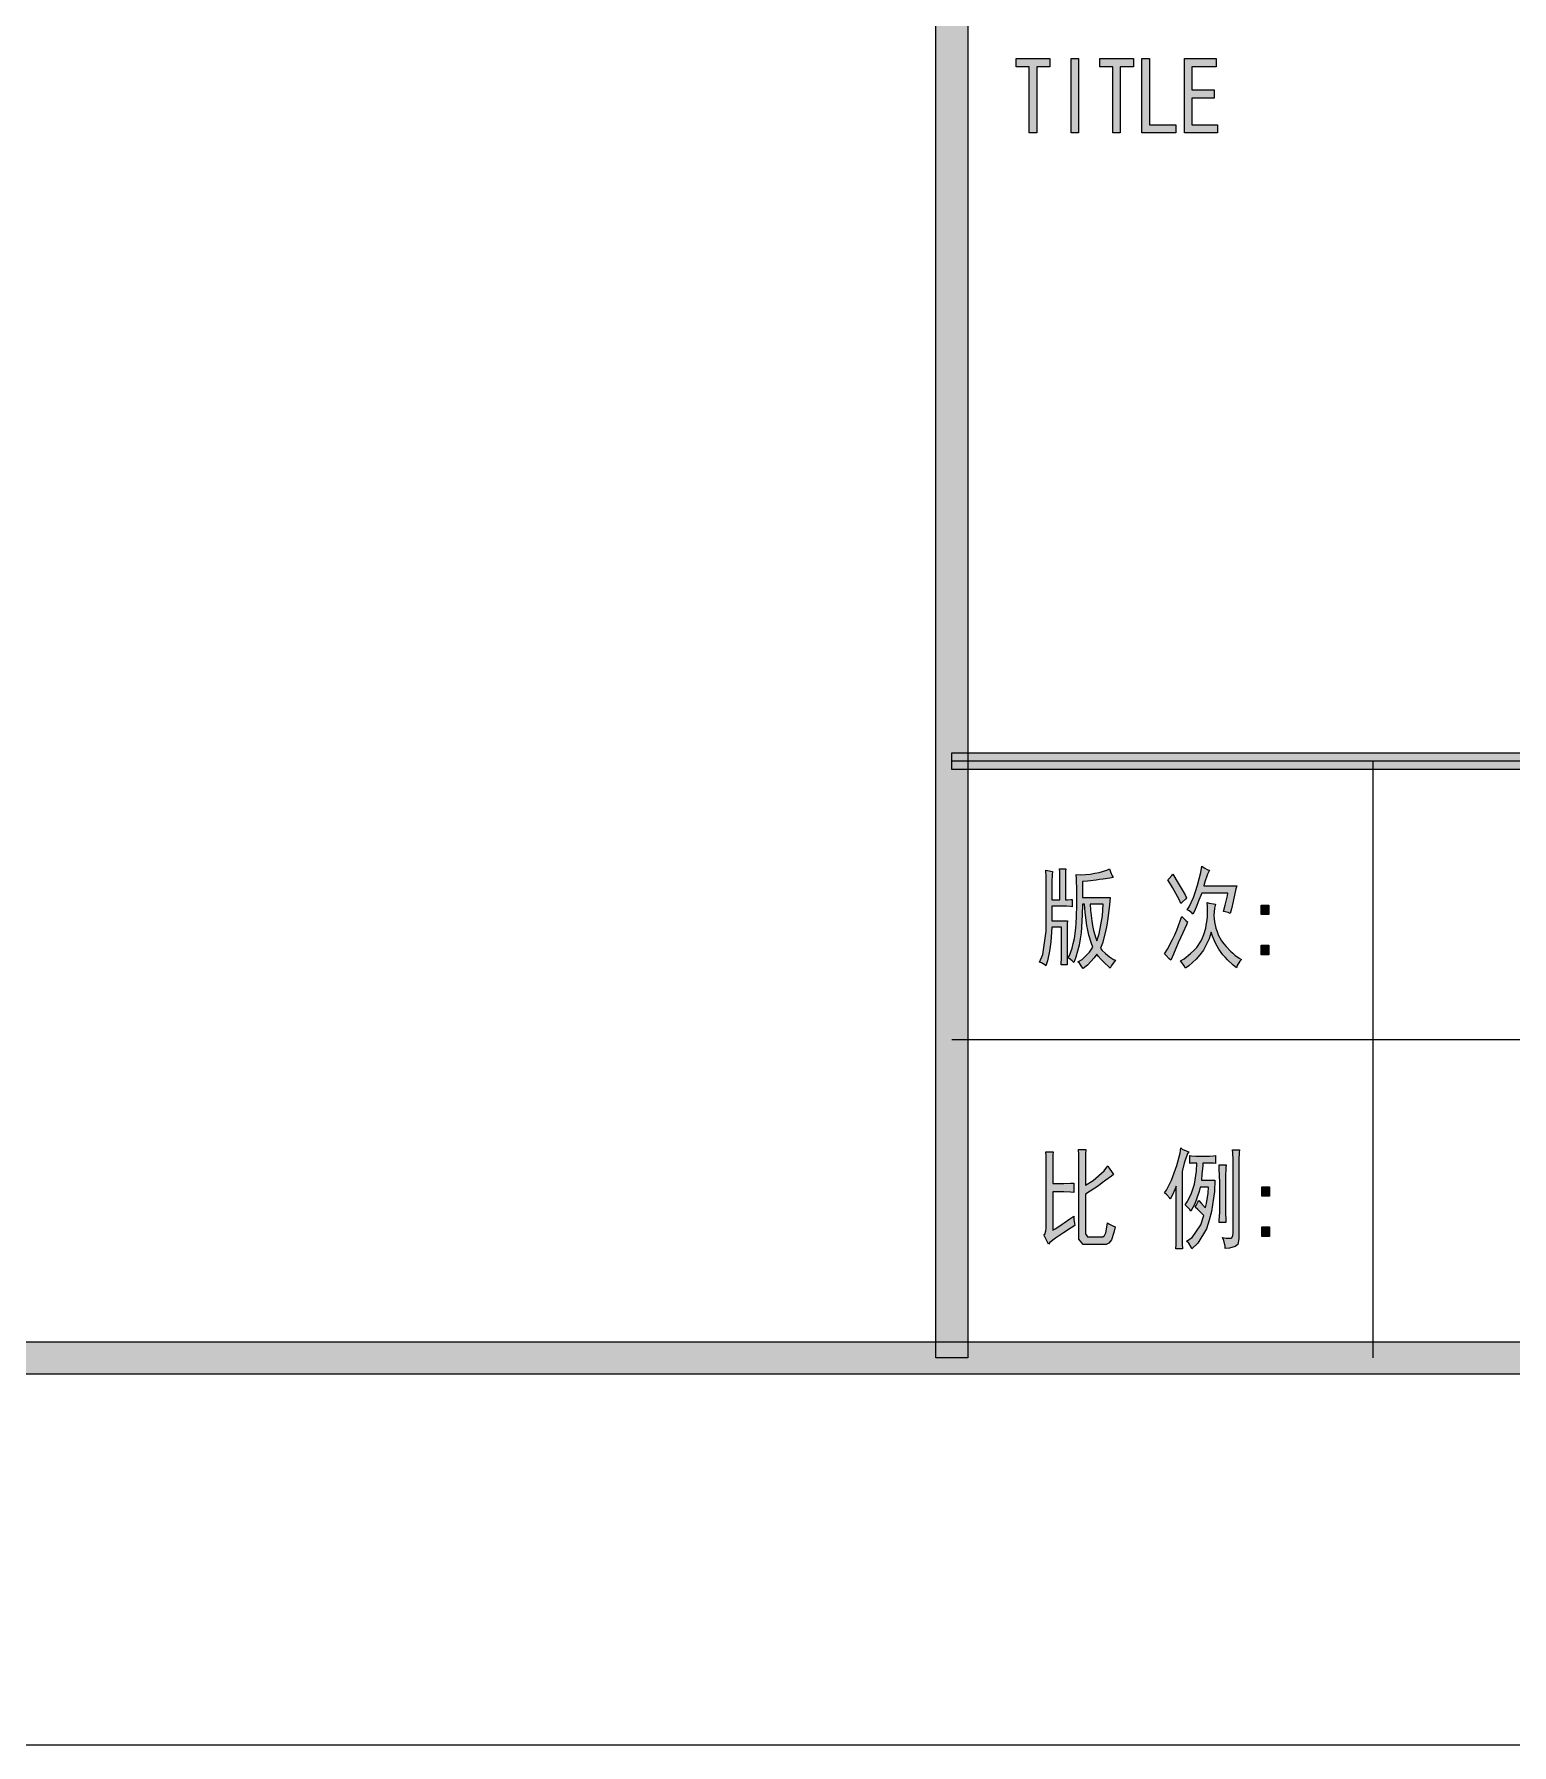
# Model space of a CAD drawing. Header units: millimetres. Extents: x 803 to 707111, y 130 to 2706464.
# Drawn here: x 697060 to 701643, y 2635190 to 2640494 of the extents above; entities that cross this region are included whole.
import ezdxf

# ---------------------------------------------------------------- set-up
doc = ezdxf.new("R2010")
doc.units = ezdxf.units.MM

msp = doc.modelspace()

# ---------------------------------------------------------------- hatches: boundary and pattern name
h = msp.add_hatch(color=0)
h.dxf.hatch_style = 2
h.paths.add_polyline_path([(699956.1, 2636390), (699856.1, 2636390), (699856.1, 2705263.6), (699956.1, 2705263.6)])
h = msp.add_hatch(color=0)
h.dxf.hatch_style = 2
h.paths.add_polyline_path([(700209.9, 2640393.2), (700169.5, 2640393.2), (700169.5, 2640188), (700145.9, 2640188), (700145.9, 2640393.2), (700105.5, 2640393.2), (700105.5, 2640418.9), (700209.9, 2640418.9)])
h = msp.add_hatch(color=0)
h.dxf.hatch_style = 2
h.paths.add_polyline_path([(700299.2, 2640188), (700276, 2640188), (700276, 2640418.9), (700299.2, 2640418.9)])
h = msp.add_hatch(color=0)
h.dxf.hatch_style = 2
h.paths.add_polyline_path([(700469.2, 2640393.2), (700428.8, 2640393.2), (700428.8, 2640188), (700405.6, 2640188), (700405.6, 2640393.2), (700364.8, 2640393.2), (700364.8, 2640418.9), (700469.2, 2640418.9)])
h = msp.add_hatch(color=0)
h.dxf.hatch_style = 2
h.paths.add_polyline_path([(700601, 2640188), (700495.8, 2640188), (700495.8, 2640418.9), (700519, 2640418.9), (700519, 2640213.7), (700601, 2640213.7)])
h = msp.add_hatch(color=0)
h.dxf.hatch_style = 2
h.paths.add_polyline_path([(700730.6, 2640188), (700627.6, 2640188), (700627.6, 2640418.9), (700725.9, 2640418.9), (700725.9, 2640393.2), (700650.8, 2640393.2), (700650.8, 2640321.9), (700719.9, 2640321.9), (700719.9, 2640296.2), (700650.8, 2640296.2), (700650.8, 2640213.7), (700730.6, 2640213.7)])
h = msp.add_hatch(color=0)
h.dxf.hatch_style = 2
h.paths.add_polyline_path([(699906.3, 2638214.7), (699906.3, 2638266.2), (705910.7, 2638266.2), (705910.7, 2638214.7)])
h = msp.add_hatch(color=0)
h.dxf.hatch_style = 2
h.paths.add_polyline_path([(700218, 2637898.3), (700217.2, 2637887.1), (700215.9, 2637866.9), (700215.9, 2637857.5), (700215.9, 2637810.2), (700241.2, 2637810.2), (700241.2, 2637873.8), (700241.2, 2637881.1), (700240.8, 2637897.4), (700240.3, 2637906.4), (700259.7, 2637906.4), (700259.2, 2637898.7), (700258.8, 2637882.4), (700258.8, 2637873.8), (700258.8, 2637810.2), (700264.8, 2637810.2), (700275.1, 2637811.1), (700279.8, 2637811.5), (700279.8, 2637788.8), (700274.3, 2637789.2), (700262.7, 2637790.1), (700256.7, 2637790.1), (700215.9, 2637790.1), (700215.9, 2637745.4), (700264.8, 2637745.4), (700264.4, 2637736), (700263.5, 2637709.8), (700263.5, 2637692.6), (700263.5, 2637608.9), (700245.5, 2637608.9), (700245.9, 2637632.5), (700246.3, 2637690.5), (700246.3, 2637725.2), (700215.9, 2637725.2), (700215.4, 2637709.8), (700212.9, 2637679.7), (700211.1, 2637665.1), (700209, 2637650.5), (700202.6, 2637620.5), (700197.8, 2637605), (700194.4, 2637608.5), (700184.5, 2637614.5), (700178.5, 2637617), (700188.8, 2637640.7), (700198.7, 2637712.8), (700198.7, 2637761.7), (700198.7, 2637811.1), (700198.3, 2637881.1), (700197.8, 2637902.1), (700203, 2637900.8), (700212.9, 2637898.7)])
h = msp.add_hatch(color=0)
h.paths.add_polyline_path([(700395.3, 2637906.4), (700397.9, 2637897.4), (700403.5, 2637884.1), (700406.5, 2637879.4), (700396.6, 2637877.7), (700375.6, 2637874.6), (700364.4, 2637872.9), (700353.7, 2637871.2), (700327.1, 2637868.2), (700311.2, 2637866.9), (700311.2, 2637817.1), (700397.5, 2637817.1), (700395.3, 2637794.8), (700390.2, 2637752.3), (700386.7, 2637731.7), (700383.3, 2637711.5), (700373.4, 2637675.9), (700367, 2637660.4), (700371.7, 2637654.4), (700382.5, 2637643.2), (700388.9, 2637638.1), (700395.3, 2637632.9), (700407.8, 2637625.2), (700413.8, 2637622.6), (700409.5, 2637618.3), (700401.3, 2637606.3), (700397.5, 2637598.2), (700391.9, 2637602.9), (700380.7, 2637613.2), (700375.2, 2637619.2), (700369.6, 2637624.8), (700360.1, 2637635.9), (700355.8, 2637641.5), (700347.7, 2637629.9), (700326.6, 2637607.6), (700313.3, 2637596.9), (700309.9, 2637602), (700301.7, 2637613.2), (700297, 2637618.3), (700310.3, 2637625.2), (700333.5, 2637647.5), (700343.8, 2637663), (700339.1, 2637674.6), (700330.9, 2637700.8), (700327.5, 2637715.8), (700324.5, 2637730), (700319.3, 2637770.3), (700317.2, 2637796.9), (700311.2, 2637796.9), (700310.8, 2637762.2), (700307.3, 2637708.1), (700304.3, 2637688.7), (700301.3, 2637669), (700291, 2637632.5), (700284.1, 2637615.8), (700279, 2637620.9), (700270, 2637627.8), (700265.7, 2637629.1), (700270.8, 2637637.2), (700279.4, 2637660.4), (700282.8, 2637675), (700286.3, 2637690), (700291, 2637721.8), (700291.9, 2637738.5), (700293.1, 2637756.2), (700294, 2637795.2), (700294, 2637817.1), (700294, 2637839.4), (700293.1, 2637875.1), (700291.9, 2637888.8), (700306, 2637888), (700334.8, 2637890.1), (700349.4, 2637892.7), (700363.6, 2637895.3), (700386.7, 2637902.1)])
h.paths.add_polyline_path([(700334.8, 2637796.9), (700336.1, 2637778.5), (700340.4, 2637745.4), (700342.5, 2637730.4), (700346, 2637714.9), (700352.4, 2637691.3), (700355.8, 2637683.2), (700363.1, 2637704.2), (700373, 2637760.9), (700376, 2637796.9)])
h = msp.add_hatch(color=0)
h.dxf.hatch_style = 2
h.paths.add_polyline_path([(700705.7, 2637902.1), (700704, 2637900), (700699.3, 2637889.2), (700696.3, 2637880.7), (700693.3, 2637871.6), (700689, 2637858.3), (700687.3, 2637853.6), (700789.9, 2637853.6), (700787.3, 2637844.2), (700782.6, 2637824.8), (700780.5, 2637815), (700778.7, 2637805.1), (700773.2, 2637781.9), (700769.3, 2637768.2), (700763.7, 2637770.3), (700753.8, 2637772.9), (700749.1, 2637773.8), (700754.3, 2637793.9), (700760.7, 2637822.3), (700762.4, 2637830.4), (700681.3, 2637830.4), (700678.7, 2637824), (700672.7, 2637809), (700669.7, 2637800.8), (700666.2, 2637792.6), (700658.5, 2637775), (700653.8, 2637765.6), (700650.8, 2637769.9), (700641.8, 2637776.3), (700635.8, 2637779.3), (700642.2, 2637788.8), (700655.5, 2637817.5), (700662, 2637836.4), (700668.4, 2637855.8), (700678.7, 2637894.8), (700682.1, 2637914.1), (700689, 2637909.4), (700700.6, 2637903.4)])
h = msp.add_hatch(color=0)
h.dxf.hatch_style = 2
h.paths.add_polyline_path([(700592, 2637890.1), (700608.7, 2637862.2), (700630.2, 2637825.3), (700634.5, 2637815.8), (700630.6, 2637812.4), (700621.6, 2637803.4), (700616.4, 2637798.2), (700611.3, 2637811.1), (700591.1, 2637848), (700575.7, 2637872.5), (700579.9, 2637876.4), (700588.1, 2637885.4)])
h = msp.add_hatch(color=0)
h.dxf.hatch_style = 2
h.paths.add_polyline_path([(700723.8, 2637796.9), (700720.8, 2637784.1), (700718.6, 2637761.3), (700719.9, 2637751.4), (700720.8, 2637741.6), (700725.5, 2637721.8), (700728.9, 2637711.5), (700732.4, 2637701.6), (700743.1, 2637682.7), (700750, 2637673.7), (700757.3, 2637665.1), (700771, 2637650.5), (700777.4, 2637644.5), (700784.3, 2637638.9), (700797.6, 2637629.1), (700804.9, 2637625.2), (700799.3, 2637619.6), (700791.2, 2637606.7), (700788.6, 2637599.4), (700778.7, 2637607.6), (700761.1, 2637623.9), (700753.8, 2637632.1), (700746.5, 2637639.8), (700734.1, 2637657.4), (700728.9, 2637666.4), (700723.8, 2637675.4), (700714.8, 2637697.3), (700710.5, 2637710.2), (700704.5, 2637688.7), (700686.9, 2637653.5), (700675.3, 2637639.8), (700663.7, 2637626.5), (700641.3, 2637605.5), (700630.6, 2637598.2), (700627.2, 2637605), (700619.4, 2637616.2), (700615.2, 2637620.9), (700626.3, 2637627.3), (700646.9, 2637643.2), (700656.4, 2637652.7), (700665.8, 2637662.6), (700679.6, 2637682.7), (700683.9, 2637692.6), (700688.1, 2637702.9), (700693.7, 2637722.2), (700695.4, 2637731.7), (700697.2, 2637741.6), (700698.9, 2637757), (700698.9, 2637763), (700699.3, 2637769), (700698.9, 2637788.8), (700698.4, 2637802.1), (700704.5, 2637799.9), (700717.3, 2637797.4)])
h = msp.add_hatch(color=0)
h.dxf.hatch_style = 2
h.paths.add_polyline_path([(700889.1, 2637764.3), (700865.9, 2637764.3), (700865.9, 2637793.9), (700889.1, 2637793.9)])
h = msp.add_hatch(color=0)
h.dxf.hatch_style = 2
h.paths.add_polyline_path([(700637.5, 2637741.6), (700633.6, 2637732.5), (700622.5, 2637708.1), (700615.2, 2637692.2), (700608.3, 2637676.3), (700593.3, 2637641.5), (700585.1, 2637622.6), (700580.4, 2637627.3), (700570.9, 2637637.2), (700565.8, 2637642.8), (700575.2, 2637657.4), (700591.1, 2637687), (700597.6, 2637701.6), (700604, 2637716.2), (700614.7, 2637744.6), (700619.4, 2637758.7), (700622.9, 2637754.9), (700631.9, 2637746.3)])
h = msp.add_hatch(color=0)
h.dxf.hatch_style = 2
h.paths.add_polyline_path([(700889.1, 2637639.8), (700865.9, 2637639.8), (700865.9, 2637669.9), (700889.1, 2637669.9)])
h = msp.add_hatch(color=0)
h.dxf.hatch_style = 2
h.paths.add_polyline_path([(700220.2, 2637028.8), (700219.7, 2637018.1), (700219.3, 2636991.5), (700219.3, 2636976), (700219.3, 2636930.1), (700243.3, 2636930.1), (700253.2, 2636930.1), (700273.8, 2636931), (700285, 2636931.4), (700285, 2636903), (700273.8, 2636903.9), (700253.2, 2636904.3), (700243.3, 2636904.3), (700219.3, 2636904.3), (700219.3, 2636785.4), (700227, 2636790.1), (700241.6, 2636799.6), (700248.1, 2636803.9), (700254.5, 2636808.2), (700272.1, 2636820.6), (700284.1, 2636828.8), (700285, 2636820.2), (700287.1, 2636806), (700288, 2636800.4), (700276.4, 2636793.1), (700252.4, 2636777.7), (700239.9, 2636769.5), (700227.5, 2636761.4), (700210.3, 2636747.6), (700206, 2636742.5), (700202.6, 2636748.5), (700195.3, 2636762.6), (700191.8, 2636770.8), (700194.4, 2636773.4), (700197.8, 2636784.1), (700198.7, 2636792.3), (700198.7, 2636973.5), (700198.7, 2636989.8), (700198.3, 2637017.2), (700197.8, 2637028.8)])
h = msp.add_hatch(color=0)
h.dxf.hatch_style = 2
h.paths.add_polyline_path([(700321.5, 2637035.7), (700321.1, 2637021.5), (700320.6, 2636994.5), (700320.6, 2636981.6), (700320.6, 2636924.9), (700344.2, 2636939.5), (700379, 2636970), (700390.2, 2636985.5), (700394.5, 2636978.2), (700403.1, 2636964.4), (700407.8, 2636958.4), (700401.3, 2636953.7), (700384.2, 2636940.8), (700372.6, 2636932.2), (700361.4, 2636923.7), (700335.2, 2636906.5), (700320.6, 2636897.9), (700320.6, 2636784.1), (700320.6, 2636774.7), (700326.6, 2636765.2), (700332.6, 2636765.2), (700371.3, 2636765.2), (700374.7, 2636765.2), (700379.9, 2636769.5), (700381.6, 2636773.4), (700383.7, 2636777.2), (700387.2, 2636794.8), (700389.3, 2636808.6), (700393.6, 2636805.2), (700405.2, 2636799.1), (700412.5, 2636796.6), (700409.1, 2636778.1), (700401.3, 2636755.3), (700397.5, 2636750.6), (700393.6, 2636745.9), (700384.6, 2636741.2), (700380.3, 2636741.2), (700326.6, 2636741.2), (700313.3, 2636741.2), (700300, 2636757.9), (700300, 2636774.7), (700300, 2636976), (700300, 2636991.1), (700299.6, 2637020.7), (700299.2, 2637035.7)])
h = msp.add_hatch(color=0)
h.dxf.hatch_style = 2
h.paths.add_polyline_path([(700640.9, 2637028.8), (700637.1, 2637023.3), (700627.2, 2636993.2), (700620.3, 2636967.9), (700620.3, 2636785.4), (700620.3, 2636772.1), (700620.7, 2636742.9), (700621.6, 2636727.4), (700601, 2636727.4), (700601.8, 2636741.6), (700602.3, 2636769.5), (700602.3, 2636782.8), (700602.3, 2636921.9), (700599.3, 2636913.8), (700589.8, 2636893.6), (700583.8, 2636881.6), (700582.1, 2636885), (700572.7, 2636894.9), (700565.8, 2636901.8), (700572.2, 2636909.9), (700587.2, 2636940.8), (700595.4, 2636963.2), (700604, 2636985.9), (700614.3, 2637024.5), (700616.4, 2637040.9), (700620.3, 2637037.4), (700632.8, 2637031.4)])
h = msp.add_hatch(color=0)
h.dxf.hatch_style = 2
h.paths.add_polyline_path([(700697.6, 2637015.1), (700704.9, 2637015.1), (700718.2, 2637016), (700723.8, 2637016.8), (700723.8, 2636992.3), (700718.2, 2636993.2), (700706.2, 2636993.6), (700699.3, 2636993.6), (700685.1, 2636993.6), (700684.7, 2636985.5), (700682.1, 2636959.3), (700680.4, 2636940.8), (700721.6, 2636940.8), (700720.8, 2636906), (700711.8, 2636843.8), (700704, 2636816.7), (700696.3, 2636789.7), (700669.7, 2636745), (700650.8, 2636727.4), (700648.6, 2636733), (700640.9, 2636745), (700634.5, 2636751.9), (700651.7, 2636762.6), (700678.3, 2636802.6), (700687.3, 2636831.3), (700682.6, 2636836.9), (700669.7, 2636849.8), (700661.1, 2636857.1), (700664.1, 2636862.7), (700669.7, 2636872.6), (700672.3, 2636877.3), (700679.6, 2636869.6), (700690.3, 2636858.4), (700693.3, 2636855.8), (700696.3, 2636868.7), (700701, 2636900.5), (700702.7, 2636919.4), (700676.1, 2636919.4), (700673.5, 2636905.2), (700659.4, 2636867.8), (700647.8, 2636845.1), (700643.9, 2636850.2), (700634.5, 2636859.7), (700629.8, 2636864), (700636.6, 2636873.4), (700648.6, 2636897.9), (700653.8, 2636913.3), (700658.9, 2636928.4), (700665, 2636968.7), (700666.2, 2636993.6), (700658.5, 2636993.6), (700647.8, 2636993.2), (700644.8, 2636992.3), (700644.8, 2637016.8), (700649.9, 2637016), (700662.8, 2637015.1), (700671, 2637015.1)])
h = msp.add_hatch(color=0)
h.dxf.hatch_style = 2
h.paths.add_polyline_path([(700798.9, 2637034.4), (700797.6, 2637026.3), (700796.8, 2637005.2), (700796.8, 2636992.3), (700796.8, 2636773.4), (700796.8, 2636759.2), (700792.9, 2636741.6), (700788.6, 2636738.2), (700784.7, 2636734.7), (700767.6, 2636730), (700754.3, 2636728.7), (700753.8, 2636736.5), (700749.5, 2636753.2), (700746.1, 2636762.6), (700756.8, 2636761.4), (700769.7, 2636760.5), (700772.3, 2636761.4), (700774.9, 2636761.8), (700777.9, 2636769.5), (700778.7, 2636776), (700778.7, 2636991.1), (700778.7, 2637003.9), (700777.4, 2637025.4), (700776.6, 2637034.4)])
h = msp.add_hatch(color=0)
h.dxf.hatch_style = 2
h.paths.add_polyline_path([(700757.3, 2636988.5), (700756.4, 2636978.6), (700755.1, 2636952.4), (700755.1, 2636935.7), (700755.1, 2636857.1), (700755.1, 2636840.8), (700755.6, 2636817.2), (700756.4, 2636809.9), (700734.9, 2636809.9), (700735.8, 2636817.2), (700737.1, 2636840.4), (700737.1, 2636855.8), (700737.1, 2636937), (700736.7, 2636952.4), (700735.4, 2636978.2), (700734.9, 2636988.5)])
h = msp.add_hatch(color=0)
h.dxf.hatch_style = 2
h.paths.add_polyline_path([(700891.2, 2636891), (700867.6, 2636891), (700867.6, 2636920.6), (700891.2, 2636920.6)])
h = msp.add_hatch(color=0)
h.dxf.hatch_style = 2
h.paths.add_polyline_path([(700891.2, 2636766.5), (700867.6, 2636766.5), (700867.6, 2636796.6), (700891.2, 2636796.6)])
h = msp.add_hatch(color=0)
h.dxf.hatch_style = 2
h.paths.add_polyline_path([(609149.4, 2636339.7), (609249, 2636439.8), (705860.9, 2636439.8), (705960.9, 2636339.7)])

# ---------------------------------------------------------------- linework, layer by layer
at = {"color": 0, "lineweight": 0}
for points in [[(707110.7, 2635190), (707110.7, 2706463.7), (606199.4, 2706463.7), (606199.4, 2635190)], [(699956.1, 2636390), (699856.1, 2636390), (699856.1, 2705263.6), (699956.1, 2705263.6)], [(700209.9, 2640393.2), (700169.5, 2640393.2), (700169.5, 2640188), (700145.9, 2640188), (700145.9, 2640393.2), (700105.5, 2640393.2), (700105.5, 2640418.9), (700209.9, 2640418.9)], [(700299.2, 2640188), (700276, 2640188), (700276, 2640418.9), (700299.2, 2640418.9)], [(700469.2, 2640393.2), (700428.8, 2640393.2), (700428.8, 2640188), (700405.6, 2640188), (700405.6, 2640393.2), (700364.8, 2640393.2), (700364.8, 2640418.9), (700469.2, 2640418.9)], [(700601, 2640188), (700495.8, 2640188), (700495.8, 2640418.9), (700519, 2640418.9), (700519, 2640213.7), (700601, 2640213.7)], [(700730.6, 2640188), (700627.6, 2640188), (700627.6, 2640418.9), (700725.9, 2640418.9), (700725.9, 2640393.2), (700650.8, 2640393.2), (700650.8, 2640321.9), (700719.9, 2640321.9), (700719.9, 2640296.2), (700650.8, 2640296.2), (700650.8, 2640213.7), (700730.6, 2640213.7)], [(699906.3, 2638214.7), (699906.3, 2638266.2), (705910.7, 2638266.2), (705910.7, 2638214.7)], [(700218, 2637898.3), (700217.2, 2637887.1), (700215.9, 2637866.9), (700215.9, 2637857.5), (700215.9, 2637810.2), (700241.2, 2637810.2), (700241.2, 2637873.8), (700241.2, 2637881.1), (700240.8, 2637897.4), (700240.3, 2637906.4), (700259.7, 2637906.4), (700259.2, 2637898.7), (700258.8, 2637882.4), (700258.8, 2637873.8), (700258.8, 2637810.2), (700264.8, 2637810.2), (700275.1, 2637811.1), (700279.8, 2637811.5), (700279.8, 2637788.8), (700274.3, 2637789.2), (700262.7, 2637790.1), (700256.7, 2637790.1), (700215.9, 2637790.1), (700215.9, 2637745.4), (700264.8, 2637745.4), (700264.4, 2637736), (700263.5, 2637709.8), (700263.5, 2637692.6), (700263.5, 2637608.9), (700245.5, 2637608.9), (700245.9, 2637632.5), (700246.3, 2637690.5), (700246.3, 2637725.2), (700215.9, 2637725.2), (700215.4, 2637709.8), (700212.9, 2637679.7), (700211.1, 2637665.1), (700209, 2637650.5), (700202.6, 2637620.5), (700197.8, 2637605), (700194.4, 2637608.5), (700184.5, 2637614.5), (700178.5, 2637617), (700188.8, 2637640.7), (700198.7, 2637712.8), (700198.7, 2637761.7), (700198.7, 2637811.1), (700198.3, 2637881.1), (700197.8, 2637902.1), (700203, 2637900.8), (700212.9, 2637898.7)], [(700395.3, 2637906.4), (700397.9, 2637897.4), (700403.5, 2637884.1), (700406.5, 2637879.4), (700396.6, 2637877.7), (700375.6, 2637874.6), (700364.4, 2637872.9), (700353.7, 2637871.2), (700327.1, 2637868.2), (700311.2, 2637866.9), (700311.2, 2637817.1), (700397.5, 2637817.1), (700395.3, 2637794.8), (700390.2, 2637752.3), (700386.7, 2637731.7), (700383.3, 2637711.5), (700373.4, 2637675.9), (700367, 2637660.4), (700371.7, 2637654.4), (700382.5, 2637643.2), (700388.9, 2637638.1), (700395.3, 2637632.9), (700407.8, 2637625.2), (700413.8, 2637622.6), (700409.5, 2637618.3), (700401.3, 2637606.3), (700397.5, 2637598.2), (700391.9, 2637602.9), (700380.7, 2637613.2), (700375.2, 2637619.2), (700369.6, 2637624.8), (700360.1, 2637635.9), (700355.8, 2637641.5), (700347.7, 2637629.9), (700326.6, 2637607.6), (700313.3, 2637596.9), (700309.9, 2637602), (700301.7, 2637613.2), (700297, 2637618.3), (700310.3, 2637625.2), (700333.5, 2637647.5), (700343.8, 2637663), (700339.1, 2637674.6), (700330.9, 2637700.8), (700327.5, 2637715.8), (700324.5, 2637730), (700319.3, 2637770.3), (700317.2, 2637796.9), (700311.2, 2637796.9), (700310.8, 2637762.2), (700307.3, 2637708.1), (700304.3, 2637688.7), (700301.3, 2637669), (700291, 2637632.5), (700284.1, 2637615.8), (700279, 2637620.9), (700270, 2637627.8), (700265.7, 2637629.1), (700270.8, 2637637.2), (700279.4, 2637660.4), (700282.8, 2637675), (700286.3, 2637690), (700291, 2637721.8), (700291.9, 2637738.5), (700293.1, 2637756.2), (700294, 2637795.2), (700294, 2637817.1), (700294, 2637839.4), (700293.1, 2637875.1), (700291.9, 2637888.8), (700306, 2637888), (700334.8, 2637890.1), (700349.4, 2637892.7), (700363.6, 2637895.3), (700386.7, 2637902.1)], [(700705.7, 2637902.1), (700704, 2637900), (700699.3, 2637889.2), (700696.3, 2637880.7), (700693.3, 2637871.6), (700689, 2637858.3), (700687.3, 2637853.6), (700789.9, 2637853.6), (700787.3, 2637844.2), (700782.6, 2637824.8), (700780.5, 2637815), (700778.7, 2637805.1), (700773.2, 2637781.9), (700769.3, 2637768.2), (700763.7, 2637770.3), (700753.8, 2637772.9), (700749.1, 2637773.8), (700754.3, 2637793.9), (700760.7, 2637822.3), (700762.4, 2637830.4), (700681.3, 2637830.4), (700678.7, 2637824), (700672.7, 2637809), (700669.7, 2637800.8), (700666.2, 2637792.6), (700658.5, 2637775), (700653.8, 2637765.6), (700650.8, 2637769.9), (700641.8, 2637776.3), (700635.8, 2637779.3), (700642.2, 2637788.8), (700655.5, 2637817.5), (700662, 2637836.4), (700668.4, 2637855.8), (700678.7, 2637894.8), (700682.1, 2637914.1), (700689, 2637909.4), (700700.6, 2637903.4)], [(700592, 2637890.1), (700608.7, 2637862.2), (700630.2, 2637825.3), (700634.5, 2637815.8), (700630.6, 2637812.4), (700621.6, 2637803.4), (700616.4, 2637798.2), (700611.3, 2637811.1), (700591.1, 2637848), (700575.7, 2637872.5), (700579.9, 2637876.4), (700588.1, 2637885.4)], [(700334.8, 2637796.9), (700336.1, 2637778.5), (700340.4, 2637745.4), (700342.5, 2637730.4), (700346, 2637714.9), (700352.4, 2637691.3), (700355.8, 2637683.2), (700363.1, 2637704.2), (700373, 2637760.9), (700376, 2637796.9)], [(700723.8, 2637796.9), (700720.8, 2637784.1), (700718.6, 2637761.3), (700719.9, 2637751.4), (700720.8, 2637741.6), (700725.5, 2637721.8), (700728.9, 2637711.5), (700732.4, 2637701.6), (700743.1, 2637682.7), (700750, 2637673.7), (700757.3, 2637665.1), (700771, 2637650.5), (700777.4, 2637644.5), (700784.3, 2637638.9), (700797.6, 2637629.1), (700804.9, 2637625.2), (700799.3, 2637619.6), (700791.2, 2637606.7), (700788.6, 2637599.4), (700778.7, 2637607.6), (700761.1, 2637623.9), (700753.8, 2637632.1), (700746.5, 2637639.8), (700734.1, 2637657.4), (700728.9, 2637666.4), (700723.8, 2637675.4), (700714.8, 2637697.3), (700710.5, 2637710.2), (700704.5, 2637688.7), (700686.9, 2637653.5), (700675.3, 2637639.8), (700663.7, 2637626.5), (700641.3, 2637605.5), (700630.6, 2637598.2), (700627.2, 2637605), (700619.4, 2637616.2), (700615.2, 2637620.9), (700626.3, 2637627.3), (700646.9, 2637643.2), (700656.4, 2637652.7), (700665.8, 2637662.6), (700679.6, 2637682.7), (700683.9, 2637692.6), (700688.1, 2637702.9), (700693.7, 2637722.2), (700695.4, 2637731.7), (700697.2, 2637741.6), (700698.9, 2637757), (700698.9, 2637763), (700699.3, 2637769), (700698.9, 2637788.8), (700698.4, 2637802.1), (700704.5, 2637799.9), (700717.3, 2637797.4)], [(700889.1, 2637764.3), (700865.9, 2637764.3), (700865.9, 2637793.9), (700889.1, 2637793.9)], [(700637.5, 2637741.6), (700633.6, 2637732.5), (700622.5, 2637708.1), (700615.2, 2637692.2), (700608.3, 2637676.3), (700593.3, 2637641.5), (700585.1, 2637622.6), (700580.4, 2637627.3), (700570.9, 2637637.2), (700565.8, 2637642.8), (700575.2, 2637657.4), (700591.1, 2637687), (700597.6, 2637701.6), (700604, 2637716.2), (700614.7, 2637744.6), (700619.4, 2637758.7), (700622.9, 2637754.9), (700631.9, 2637746.3)], [(700889.1, 2637639.8), (700865.9, 2637639.8), (700865.9, 2637669.9), (700889.1, 2637669.9)], [(700220.2, 2637028.8), (700219.7, 2637018.1), (700219.3, 2636991.5), (700219.3, 2636976), (700219.3, 2636930.1), (700243.3, 2636930.1), (700253.2, 2636930.1), (700273.8, 2636931), (700285, 2636931.4), (700285, 2636903), (700273.8, 2636903.9), (700253.2, 2636904.3), (700243.3, 2636904.3), (700219.3, 2636904.3), (700219.3, 2636785.4), (700227, 2636790.1), (700241.6, 2636799.6), (700248.1, 2636803.9), (700254.5, 2636808.2), (700272.1, 2636820.6), (700284.1, 2636828.8), (700285, 2636820.2), (700287.1, 2636806), (700288, 2636800.4), (700276.4, 2636793.1), (700252.4, 2636777.7), (700239.9, 2636769.5), (700227.5, 2636761.4), (700210.3, 2636747.6), (700206, 2636742.5), (700202.6, 2636748.5), (700195.3, 2636762.6), (700191.8, 2636770.8), (700194.4, 2636773.4), (700197.8, 2636784.1), (700198.7, 2636792.3), (700198.7, 2636973.5), (700198.7, 2636989.8), (700198.3, 2637017.2), (700197.8, 2637028.8)], [(700321.5, 2637035.7), (700321.1, 2637021.5), (700320.6, 2636994.5), (700320.6, 2636981.6), (700320.6, 2636924.9), (700344.2, 2636939.5), (700379, 2636970), (700390.2, 2636985.5), (700394.5, 2636978.2), (700403.1, 2636964.4), (700407.8, 2636958.4), (700401.3, 2636953.7), (700384.2, 2636940.8), (700372.6, 2636932.2), (700361.4, 2636923.7), (700335.2, 2636906.5), (700320.6, 2636897.9), (700320.6, 2636784.1), (700320.6, 2636774.7), (700326.6, 2636765.2), (700332.6, 2636765.2), (700371.3, 2636765.2), (700374.7, 2636765.2), (700379.9, 2636769.5), (700381.6, 2636773.4), (700383.7, 2636777.2), (700387.2, 2636794.8), (700389.3, 2636808.6), (700393.6, 2636805.2), (700405.2, 2636799.1), (700412.5, 2636796.6), (700409.1, 2636778.1), (700401.3, 2636755.3), (700397.5, 2636750.6), (700393.6, 2636745.9), (700384.6, 2636741.2), (700380.3, 2636741.2), (700326.6, 2636741.2), (700313.3, 2636741.2), (700300, 2636757.9), (700300, 2636774.7), (700300, 2636976), (700300, 2636991.1), (700299.6, 2637020.7), (700299.2, 2637035.7)], [(700640.9, 2637028.8), (700637.1, 2637023.3), (700627.2, 2636993.2), (700620.3, 2636967.9), (700620.3, 2636785.4), (700620.3, 2636772.1), (700620.7, 2636742.9), (700621.6, 2636727.4), (700601, 2636727.4), (700601.8, 2636741.6), (700602.3, 2636769.5), (700602.3, 2636782.8), (700602.3, 2636921.9), (700599.3, 2636913.8), (700589.8, 2636893.6), (700583.8, 2636881.6), (700582.1, 2636885), (700572.7, 2636894.9), (700565.8, 2636901.8), (700572.2, 2636909.9), (700587.2, 2636940.8), (700595.4, 2636963.2), (700604, 2636985.9), (700614.3, 2637024.5), (700616.4, 2637040.9), (700620.3, 2637037.4), (700632.8, 2637031.4)], [(700697.6, 2637015.1), (700704.9, 2637015.1), (700718.2, 2637016), (700723.8, 2637016.8), (700723.8, 2636992.3), (700718.2, 2636993.2), (700706.2, 2636993.6), (700699.3, 2636993.6), (700685.1, 2636993.6), (700684.7, 2636985.5), (700682.1, 2636959.3), (700680.4, 2636940.8), (700721.6, 2636940.8), (700720.8, 2636906), (700711.8, 2636843.8), (700704, 2636816.7), (700696.3, 2636789.7), (700669.7, 2636745), (700650.8, 2636727.4), (700648.6, 2636733), (700640.9, 2636745), (700634.5, 2636751.9), (700651.7, 2636762.6), (700678.3, 2636802.6), (700687.3, 2636831.3), (700682.6, 2636836.9), (700669.7, 2636849.8), (700661.1, 2636857.1), (700664.1, 2636862.7), (700669.7, 2636872.6), (700672.3, 2636877.3), (700679.6, 2636869.6), (700690.3, 2636858.4), (700693.3, 2636855.8), (700696.3, 2636868.7), (700701, 2636900.5), (700702.7, 2636919.4), (700676.1, 2636919.4), (700673.5, 2636905.2), (700659.4, 2636867.8), (700647.8, 2636845.1), (700643.9, 2636850.2), (700634.5, 2636859.7), (700629.8, 2636864), (700636.6, 2636873.4), (700648.6, 2636897.9), (700653.8, 2636913.3), (700658.9, 2636928.4), (700665, 2636968.7), (700666.2, 2636993.6), (700658.5, 2636993.6), (700647.8, 2636993.2), (700644.8, 2636992.3), (700644.8, 2637016.8), (700649.9, 2637016), (700662.8, 2637015.1), (700671, 2637015.1)], [(700798.9, 2637034.4), (700797.6, 2637026.3), (700796.8, 2637005.2), (700796.8, 2636992.3), (700796.8, 2636773.4), (700796.8, 2636759.2), (700792.9, 2636741.6), (700788.6, 2636738.2), (700784.7, 2636734.7), (700767.6, 2636730), (700754.3, 2636728.7), (700753.8, 2636736.5), (700749.5, 2636753.2), (700746.1, 2636762.6), (700756.8, 2636761.4), (700769.7, 2636760.5), (700772.3, 2636761.4), (700774.9, 2636761.8), (700777.9, 2636769.5), (700778.7, 2636776), (700778.7, 2636991.1), (700778.7, 2637003.9), (700777.4, 2637025.4), (700776.6, 2637034.4)], [(700757.3, 2636988.5), (700756.4, 2636978.6), (700755.1, 2636952.4), (700755.1, 2636935.7), (700755.1, 2636857.1), (700755.1, 2636840.8), (700755.6, 2636817.2), (700756.4, 2636809.9), (700734.9, 2636809.9), (700735.8, 2636817.2), (700737.1, 2636840.4), (700737.1, 2636855.8), (700737.1, 2636937), (700736.7, 2636952.4), (700735.4, 2636978.2), (700734.9, 2636988.5)], [(700891.2, 2636891), (700867.6, 2636891), (700867.6, 2636920.6), (700891.2, 2636920.6)], [(700891.2, 2636766.5), (700867.6, 2636766.5), (700867.6, 2636796.6), (700891.2, 2636796.6)], [(609149.4, 2636339.7), (609249, 2636439.8), (705860.9, 2636439.8), (705960.9, 2636339.7)]]:
    msp.add_lwpolyline(points, close=True, dxfattribs=at)
for points in [[(705910.7, 2638240.5), (699906.3, 2638240.5)], [(701211.5, 2638240.5), (701211.5, 2636390)], [(699906.3, 2637376.6), (705910.7, 2637376.6)]]:
    msp.add_lwpolyline(points, dxfattribs=at)

doc.saveas('drawing.dxf')
